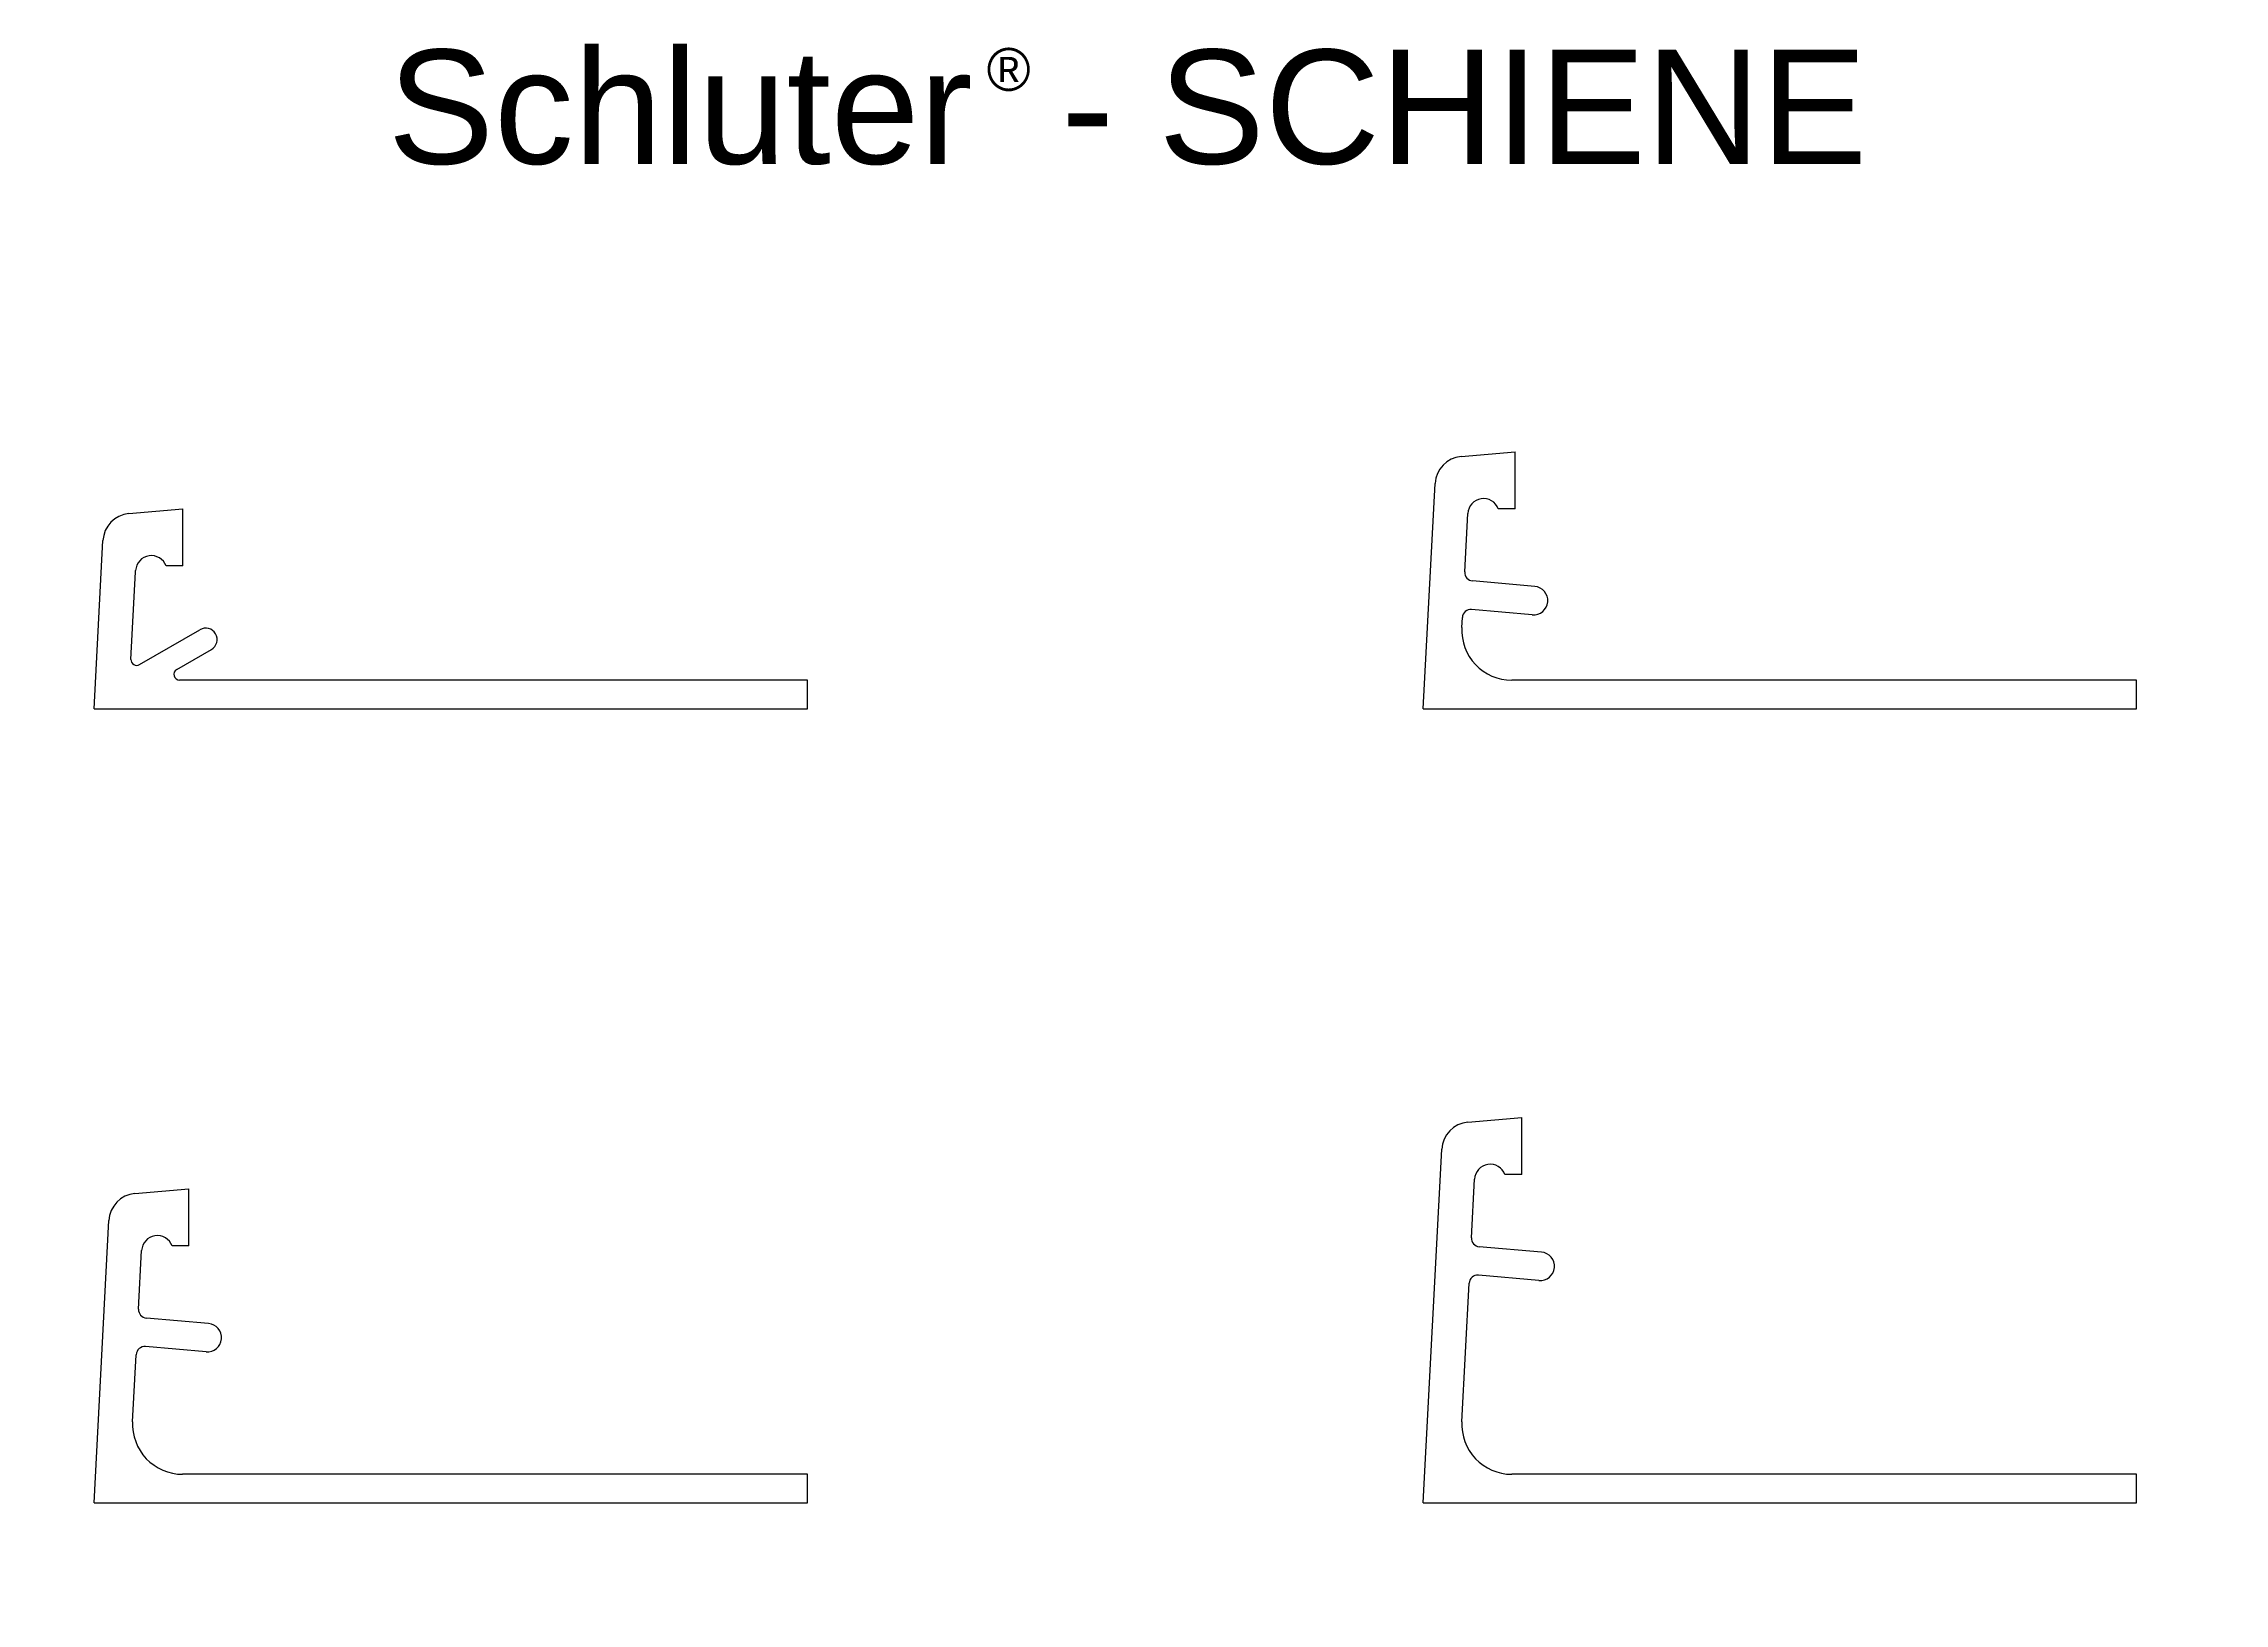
# Model space of a CAD drawing. Extents: x -0.07 to 2.94, y -0.14 to 2.01.
import ezdxf

# ---------------------------------------------------------------- set-up
doc = ezdxf.new("R2010")
doc.units = 0
doc.header["$MEASUREMENT"] = 0
doc.layers.get('0').update_dxf_attribs({"linetype": 'CONTINUOUS'})
for name, color, linetype in [('DETAIL', 7, 'CONTINUOUS'), ('SCHL_TER_SCHIENE-100', 7, 'CONTINUOUS'), ('SCHL_TER_SCHIENE-125', 7, 'CONTINUOUS'), ('SCHL_TER_SCHIENE-60', 7, 'CONTINUOUS'), ('SCHL_TER_SCHIENE-80', 7, 'CONTINUOUS'), ('TEXT', 7, 'CONTINUOUS')]:
    doc.layers.add(name, color=color, linetype=linetype)
doc.layers.get('0').off()
doc.styles.add('STYLE1', font='ARIAL.TTF')
doc.dimstyles.get("Standard").update_dxf_attribs({"dimtxt": 0.18, "dimasz": 0.18, "dimexe": 0.18, "dimexo": 0.0625, "dimgap": 0.09, "dimtad": 0, "dimtih": 1, "dimtoh": 1, "dimdec": 4, "dimzin": 0, "dimdsep": 46, "dimtxsty": 'Standard', "dimcen": 0.09, "dimadec": 0, "dimazin": 0, "dimtfac": 1, "dimtdec": 4, "dimtofl": 0, "dimtmove": 0, "dimatfit": 0, "dimfxl": 0, "dimtolj": 1, "dimtzin": 0, "dimarcsym": 0})

# ---------------------------------------------------------------- blocks, each defined once
blk = doc.blocks.new('*D0')
at = {"color": 0, "linetype": 'ByBlock'}
for p, q in [((1.8614, 0.6358), (1.8414, 0.6358)), ((1.8614, 0.532), (1.8614, 0.6458)), ((1.9499, 0.6358), (1.8814, 0.6358)), ((1.9699, 0.5415), (1.9699, 0.6458))]:
    blk.add_line(p, q, dxfattribs=at)
for points in [[(1.8814, 0.6391), (1.8814, 0.6325), (1.8614, 0.6358)], [(1.9499, 0.6391), (1.9499, 0.6325), (1.9699, 0.6358)]]:
    blk.add_solid(points, dxfattribs=at)
at = {"color": 7, "linetype": 'ByBlock', "insert": (1.8039, 0.6358), "char_height": 0.015, "attachment_point": 5}
blk.add_mtext('\\A1;7/64', dxfattribs=at)
blk = doc.blocks.new('*D1')
at = {"color": 0, "linetype": 'ByBlock'}
for p, q in [((0.0222, 0.5468), (0.0022, 0.5468)), ((0.0222, 0.4336), (0.0222, 0.5568)), ((0.1107, 0.5468), (0.0422, 0.5468)), ((0.1307, 0.4431), (0.1307, 0.5568))]:
    blk.add_line(p, q, dxfattribs=at)
for points in [[(0.0422, 0.5502), (0.0422, 0.5435), (0.0222, 0.5468)], [(0.1107, 0.5502), (0.1107, 0.5435), (0.1307, 0.5468)]]:
    blk.add_solid(points, dxfattribs=at)
at = {"color": 7, "linetype": 'ByBlock', "insert": (-0.0353, 0.5468), "char_height": 0.015, "attachment_point": 5}
blk.add_mtext('\\A1;7/64', dxfattribs=at)
blk = doc.blocks.new('*D2')
at = {"color": 0, "linetype": 'ByBlock'}
for p, q in [((1.8522, 1.5415), (1.8322, 1.5415)), ((1.8522, 1.4504), (1.8522, 1.5515)), ((1.9407, 1.5415), (1.8722, 1.5415)), ((1.9607, 1.4598), (1.9607, 1.5515))]:
    blk.add_line(p, q, dxfattribs=at)
for points in [[(1.8722, 1.5448), (1.8722, 1.5382), (1.8522, 1.5415)], [(1.9407, 1.5448), (1.9407, 1.5382), (1.9607, 1.5415)]]:
    blk.add_solid(points, dxfattribs=at)
at = {"color": 7, "linetype": 'ByBlock', "insert": (1.7947, 1.5415), "char_height": 0.015, "attachment_point": 5}
blk.add_mtext('\\A1;7/64', dxfattribs=at)
blk = doc.blocks.new('*D3')
at = {"color": 0, "linetype": 'ByBlock'}
for p, q in [((0.0139, 1.4835), (-0.0111, 1.4835)), ((0.0139, 1.3716), (0.0139, 1.4935)), ((0.1025, 1.4835), (0.0339, 1.4835)), ((0.1225, 1.3811), (0.1225, 1.4935))]:
    blk.add_line(p, q, dxfattribs=at)
for points in [[(0.0339, 1.4868), (0.0339, 1.4801), (0.0139, 1.4835)], [(0.1025, 1.4868), (0.1025, 1.4801), (0.1225, 1.4835)]]:
    blk.add_solid(points, dxfattribs=at)
at = {"color": 7, "linetype": 'ByBlock', "insert": (-0.0486, 1.4835), "char_height": 0.015, "attachment_point": 5}
blk.add_mtext('\\A1;7/64', dxfattribs=at)
blk = doc.blocks.new('*D4')
at = {"color": 0, "linetype": 'ByBlock'}
for p, q in [((2.9294, 0.0594), (2.9294, 0.0794)), ((2.8283, 0.0394), (2.9394, 0.0394)), ((2.8283, 0), (2.9394, 0)), ((2.9294, -0.02), (2.9294, -0.04))]:
    blk.add_line(p, q, dxfattribs=at)
for points in [[(2.9261, 0.0594), (2.9328, 0.0594), (2.9294, 0.0394)], [(2.9261, -0.02), (2.9328, -0.02), (2.9294, 0)]]:
    blk.add_solid(points, dxfattribs=at)
at = {"color": 7, "linetype": 'ByBlock', "insert": (2.9294, -0.0775), "char_height": 0.015, "attachment_point": 5, "rotation": 90}
blk.add_mtext('\\A1;3/64', dxfattribs=at)
blk = doc.blocks.new('*D5')
at = {"color": 0, "linetype": 'ByBlock'}
for p, q in [((1.9499, 0.6358), (1.9299, 0.6358)), ((1.9699, 0.5415), (1.9699, 0.6458)), ((2.015, 0.3345), (2.015, 0.6458)), ((2.035, 0.6358), (2.055, 0.6358))]:
    blk.add_line(p, q, dxfattribs=at)
for points in [[(1.9499, 0.6391), (1.9499, 0.6325), (1.9699, 0.6358)], [(2.035, 0.6391), (2.035, 0.6325), (2.015, 0.6358)]]:
    blk.add_solid(points, dxfattribs=at)
at = {"color": 7, "linetype": 'ByBlock', "insert": (2.0925, 0.6358), "char_height": 0.015, "attachment_point": 5}
blk.add_mtext('\\A1;3/64', dxfattribs=at)
blk = doc.blocks.new('*D6')
at = {"color": 0, "linetype": 'ByBlock'}
for p, q in [((1.9799, 0.5315), (2.1519, 0.5315)), ((2.1419, 0.5115), (2.1419, 0.4728)), ((1.9799, 0.4528), (2.1519, 0.4528)), ((2.1419, 0.4528), (2.1419, 0.4328))]:
    blk.add_line(p, q, dxfattribs=at)
for points in [[(2.1386, 0.5115), (2.1452, 0.5115), (2.1419, 0.5315)], [(2.1386, 0.4728), (2.1452, 0.4728), (2.1419, 0.4528)]]:
    blk.add_solid(points, dxfattribs=at)
at = {"color": 7, "linetype": 'ByBlock', "insert": (2.1419, 0.3953), "char_height": 0.015, "attachment_point": 5, "rotation": 90}
blk.add_mtext('\\A1;5/64', dxfattribs=at)
blk = doc.blocks.new('*D7')
at = {"color": 0, "linetype": 'ByBlock'}
for p, q in [((1.9799, 0.5315), (2.9394, 0.5315)), ((2.9294, 0.5115), (2.9294, 0.3129)), ((2.9294, 0.0594), (2.9294, 0.2579)), ((2.8283, 0.0394), (2.9394, 0.0394))]:
    blk.add_line(p, q, dxfattribs=at)
for points in [[(2.9261, 0.5115), (2.9328, 0.5115), (2.9294, 0.5315)], [(2.9261, 0.0594), (2.9328, 0.0594), (2.9294, 0.0394)]]:
    blk.add_solid(points, dxfattribs=at)
at = {"color": 7, "linetype": 'ByBlock', "insert": (2.9294, 0.2854), "char_height": 0.015, "attachment_point": 5, "rotation": 90}
blk.add_mtext('\\A1;1/2', dxfattribs=at)
blk = doc.blocks.new('*D8')
at = {"color": 0, "linetype": 'ByBlock'}
for p, q in [((1.8341, -0.01), (1.8341, -0.1387)), ((2.8183, -0.01), (2.8183, -0.1387)), ((1.8541, -0.1287), (2.2812, -0.1287)), ((2.7983, -0.1287), (2.3712, -0.1287))]:
    blk.add_line(p, q, dxfattribs=at)
for points in [[(1.8541, -0.1254), (1.8541, -0.1321), (1.8341, -0.1287)], [(2.7983, -0.1254), (2.7983, -0.1321), (2.8183, -0.1287)]]:
    blk.add_solid(points, dxfattribs=at)
at = {"color": 7, "linetype": 'ByBlock', "insert": (2.3262, -0.1287), "char_height": 0.015, "attachment_point": 5}
blk.add_mtext('\\A1;63/64', dxfattribs=at)
blk = doc.blocks.new('*D9')
at = {"color": 0, "linetype": 'ByBlock'}
for p, q in [((0.1107, 0.5468), (0.0907, 0.5468)), ((0.1307, 0.4431), (0.1307, 0.5568)), ((0.1758, 0.2361), (0.1758, 0.5568)), ((0.1958, 0.5468), (0.2158, 0.5468))]:
    blk.add_line(p, q, dxfattribs=at)
for points in [[(0.1107, 0.5502), (0.1107, 0.5435), (0.1307, 0.5468)], [(0.1958, 0.5502), (0.1958, 0.5435), (0.1758, 0.5468)]]:
    blk.add_solid(points, dxfattribs=at)
at = {"color": 7, "linetype": 'ByBlock', "insert": (0.2533, 0.5468), "char_height": 0.015, "attachment_point": 5}
blk.add_mtext('\\A1;3/64', dxfattribs=at)
blk = doc.blocks.new('*D10')
at = {"color": 0, "linetype": 'ByBlock'}
for p, q in [((0.1407, 0.4331), (0.2941, 0.4331)), ((0.2841, 0.4131), (0.2841, 0.3743)), ((0.1407, 0.3543), (0.2941, 0.3543)), ((0.2841, 0.3543), (0.2841, 0.3343))]:
    blk.add_line(p, q, dxfattribs=at)
for points in [[(0.2807, 0.4131), (0.2874, 0.4131), (0.2841, 0.4331)], [(0.2807, 0.3743), (0.2874, 0.3743), (0.2841, 0.3543)]]:
    blk.add_solid(points, dxfattribs=at)
at = {"color": 7, "linetype": 'ByBlock', "insert": (0.2841, 0.2968), "char_height": 0.015, "attachment_point": 5, "rotation": 90}
blk.add_mtext('\\A1;5/64', dxfattribs=at)
blk = doc.blocks.new('*D11')
at = {"color": 0, "linetype": 'ByBlock'}
for p, q in [((0.1407, 0.4331), (1.071, 0.4331)), ((1.061, 0.4131), (1.061, 0.2662)), ((1.061, 0.0594), (1.061, 0.2062)), ((0.9943, 0.0394), (1.071, 0.0394))]:
    blk.add_line(p, q, dxfattribs=at)
for points in [[(1.0577, 0.4131), (1.0643, 0.4131), (1.061, 0.4331)], [(1.0577, 0.0594), (1.0643, 0.0594), (1.061, 0.0394)]]:
    blk.add_solid(points, dxfattribs=at)
at = {"color": 7, "linetype": 'ByBlock', "insert": (1.061, 0.2362), "char_height": 0.015, "attachment_point": 5, "rotation": 90}
blk.add_mtext('\\A1;3/8', dxfattribs=at)
blk = doc.blocks.new('*D12')
at = {"color": 0, "linetype": 'ByBlock'}
for p, q in [((1.061, 0.0594), (1.061, 0.0794)), ((0.9943, 0.0394), (1.071, 0.0394)), ((0.9943, 0), (1.071, 0)), ((1.061, -0.02), (1.061, -0.04))]:
    blk.add_line(p, q, dxfattribs=at)
for points in [[(1.0577, 0.0594), (1.0643, 0.0594), (1.061, 0.0394)], [(1.0577, -0.02), (1.0643, -0.02), (1.061, 0)]]:
    blk.add_solid(points, dxfattribs=at)
at = {"color": 7, "linetype": 'ByBlock', "insert": (1.061, -0.0775), "char_height": 0.015, "attachment_point": 5, "rotation": 90}
blk.add_mtext('\\A1;3/64', dxfattribs=at)
blk = doc.blocks.new('*D13')
at = {"color": 0, "linetype": 'ByBlock'}
for p, q in [((0, -0.01), (0, -0.1387)), ((0.9843, -0.01), (0.9843, -0.1387)), ((0.02, -0.1287), (0.4471, -0.1287)), ((0.9643, -0.1287), (0.5371, -0.1287))]:
    blk.add_line(p, q, dxfattribs=at)
for points in [[(0.02, -0.1254), (0.02, -0.1321), (0, -0.1287)], [(0.9643, -0.1254), (0.9643, -0.1321), (0.9843, -0.1287)]]:
    blk.add_solid(points, dxfattribs=at)
at = {"color": 7, "linetype": 'ByBlock', "insert": (0.4921, -0.1287), "char_height": 0.015, "attachment_point": 5}
blk.add_mtext('\\A1;63/64', dxfattribs=at)
blk = doc.blocks.new('*D14')
at = {"color": 0, "linetype": 'ByBlock'}
for p, q in [((1.9407, 1.5415), (1.9207, 1.5415)), ((1.9607, 1.4598), (1.9607, 1.5515)), ((2.0057, 1.2529), (2.0057, 1.5515)), ((2.0257, 1.5415), (2.0457, 1.5415))]:
    blk.add_line(p, q, dxfattribs=at)
for points in [[(1.9407, 1.5448), (1.9407, 1.5382), (1.9607, 1.5415)], [(2.0257, 1.5448), (2.0257, 1.5382), (2.0057, 1.5415)]]:
    blk.add_solid(points, dxfattribs=at)
at = {"color": 7, "linetype": 'ByBlock', "insert": (2.0832, 1.5415), "char_height": 0.015, "attachment_point": 5}
blk.add_mtext('\\A1;3/64', dxfattribs=at)
blk = doc.blocks.new('*D15')
at = {"color": 0, "linetype": 'ByBlock'}
for p, q in [((1.9707, 1.4498), (2.1194, 1.4498)), ((2.1094, 1.4298), (2.1094, 1.3911)), ((1.9707, 1.3711), (2.1194, 1.3711)), ((2.1094, 1.3711), (2.1094, 1.3449))]:
    blk.add_line(p, q, dxfattribs=at)
for points in [[(2.1061, 1.4298), (2.1128, 1.4298), (2.1094, 1.4498)], [(2.1061, 1.3911), (2.1128, 1.3911), (2.1094, 1.3711)]]:
    blk.add_solid(points, dxfattribs=at)
at = {"color": 7, "linetype": 'ByBlock', "insert": (2.1094, 1.3074), "char_height": 0.015, "attachment_point": 5, "rotation": 90}
blk.add_mtext('\\A1;5/64', dxfattribs=at)
blk = doc.blocks.new('*D16')
at = {"color": 0, "linetype": 'ByBlock'}
for p, q in [((2.9277, 1.1549), (2.9277, 1.1749)), ((2.8283, 1.1349), (2.9377, 1.1349)), ((2.8283, 1.0955), (2.9377, 1.0955)), ((2.9277, 1.0755), (2.9277, 1.0555))]:
    blk.add_line(p, q, dxfattribs=at)
for points in [[(2.9244, 1.1549), (2.9311, 1.1549), (2.9277, 1.1349)], [(2.9244, 1.0755), (2.9311, 1.0755), (2.9277, 1.0955)]]:
    blk.add_solid(points, dxfattribs=at)
at = {"color": 7, "linetype": 'ByBlock', "insert": (2.9277, 1.018), "char_height": 0.015, "attachment_point": 5, "rotation": 90}
blk.add_mtext('\\A1;3/64', dxfattribs=at)
blk = doc.blocks.new('*D17')
at = {"color": 0, "linetype": 'ByBlock'}
for p, q in [((1.9707, 1.4498), (2.9377, 1.4498)), ((2.9277, 1.4298), (2.9277, 1.3274)), ((2.9277, 1.1549), (2.9277, 1.2574)), ((2.8283, 1.1349), (2.9377, 1.1349))]:
    blk.add_line(p, q, dxfattribs=at)
for points in [[(2.9244, 1.4298), (2.9311, 1.4298), (2.9277, 1.4498)], [(2.9244, 1.1549), (2.9311, 1.1549), (2.9277, 1.1349)]]:
    blk.add_solid(points, dxfattribs=at)
at = {"color": 7, "linetype": 'ByBlock', "insert": (2.9277, 1.2924), "char_height": 0.015, "attachment_point": 5, "rotation": 90}
blk.add_mtext('\\A1;5/16', dxfattribs=at)
blk = doc.blocks.new('*D18')
at = {"color": 0, "linetype": 'ByBlock'}
for p, q in [((1.8341, 1.0855), (1.8341, 0.98)), ((2.8183, 1.0855), (2.8183, 0.98)), ((1.8541, 0.99), (2.2812, 0.99)), ((2.7983, 0.99), (2.3712, 0.99))]:
    blk.add_line(p, q, dxfattribs=at)
for points in [[(1.8541, 0.9934), (1.8541, 0.9867), (1.8341, 0.99)], [(2.7983, 0.9934), (2.7983, 0.9867), (2.8183, 0.99)]]:
    blk.add_solid(points, dxfattribs=at)
at = {"color": 7, "linetype": 'ByBlock', "insert": (2.3262, 0.99), "char_height": 0.015, "attachment_point": 5}
blk.add_mtext('\\A1;63/64', dxfattribs=at)
blk = doc.blocks.new('*D19')
at = {"color": 0, "linetype": 'ByBlock'}
for p, q in [((0.1325, 1.3711), (0.2733, 1.3711)), ((0.2633, 1.3511), (0.2633, 1.3124)), ((0.1325, 1.2924), (0.2733, 1.2924)), ((0.2633, 1.2924), (0.2633, 1.2724))]:
    blk.add_line(p, q, dxfattribs=at)
for points in [[(0.2599, 1.3511), (0.2666, 1.3511), (0.2633, 1.3711)], [(0.2599, 1.3124), (0.2666, 1.3124), (0.2633, 1.2924)]]:
    blk.add_solid(points, dxfattribs=at)
at = {"color": 7, "linetype": 'ByBlock', "insert": (0.2633, 1.2349), "char_height": 0.015, "attachment_point": 5, "rotation": 90}
blk.add_mtext('\\A1;5/64', dxfattribs=at)
blk = doc.blocks.new('*D20')
at = {"color": 0, "linetype": 'ByBlock'}
for p, q in [((0.1025, 1.4835), (0.0825, 1.4835)), ((0.1225, 1.3811), (0.1225, 1.4935)), ((0.1696, 1.2027), (0.1696, 1.4935)), ((0.1896, 1.4835), (0.2096, 1.4835))]:
    blk.add_line(p, q, dxfattribs=at)
for points in [[(0.1025, 1.4868), (0.1025, 1.4801), (0.1225, 1.4835)], [(0.1896, 1.4868), (0.1896, 1.4801), (0.1696, 1.4835)]]:
    blk.add_solid(points, dxfattribs=at)
at = {"color": 7, "linetype": 'ByBlock', "insert": (0.2471, 1.4835), "char_height": 0.015, "attachment_point": 5}
blk.add_mtext('\\A1;3/64', dxfattribs=at)
blk = doc.blocks.new('*D21')
at = {"color": 0, "linetype": 'ByBlock'}
for p, q in [((1.078, 1.1549), (1.078, 1.1749)), ((0.9943, 1.1349), (1.088, 1.1349)), ((0.9943, 1.0955), (1.088, 1.0955)), ((1.078, 1.0755), (1.078, 1.0555))]:
    blk.add_line(p, q, dxfattribs=at)
for points in [[(1.0747, 1.1549), (1.0814, 1.1549), (1.078, 1.1349)], [(1.0747, 1.0755), (1.0814, 1.0755), (1.078, 1.0955)]]:
    blk.add_solid(points, dxfattribs=at)
at = {"color": 7, "linetype": 'ByBlock', "insert": (1.078, 1.018), "char_height": 0.015, "attachment_point": 5, "rotation": 90}
blk.add_mtext('\\A1;3/64', dxfattribs=at)
blk = doc.blocks.new('*D22')
at = {"color": 0, "linetype": 'ByBlock'}
for p, q in [((0, 1.0855), (0, 0.98)), ((0.9843, 1.0855), (0.9843, 0.98)), ((0.02, 0.99), (0.4471, 0.99)), ((0.9643, 0.99), (0.5371, 0.99))]:
    blk.add_line(p, q, dxfattribs=at)
for points in [[(0.02, 0.9934), (0.02, 0.9867), (0, 0.99)], [(0.9643, 0.9934), (0.9643, 0.9867), (0.9843, 0.99)]]:
    blk.add_solid(points, dxfattribs=at)
at = {"color": 7, "linetype": 'ByBlock', "insert": (0.4921, 0.99), "char_height": 0.015, "attachment_point": 5}
blk.add_mtext('\\A1;63/64', dxfattribs=at)
blk = doc.blocks.new('*D23')
at = {"color": 0, "linetype": 'ByBlock'}
for p, q in [((0.1325, 1.3711), (1.088, 1.3711)), ((1.078, 1.3511), (1.078, 1.2805)), ((1.078, 1.1549), (1.078, 1.2255)), ((0.9943, 1.1349), (1.088, 1.1349))]:
    blk.add_line(p, q, dxfattribs=at)
for points in [[(1.0747, 1.3511), (1.0814, 1.3511), (1.078, 1.3711)], [(1.0747, 1.1549), (1.0814, 1.1549), (1.078, 1.1349)]]:
    blk.add_solid(points, dxfattribs=at)
at = {"color": 7, "linetype": 'ByBlock', "insert": (1.078, 1.253), "char_height": 0.015, "attachment_point": 5, "rotation": 90}
blk.add_mtext('\\A1;1/4', dxfattribs=at)

msp = doc.modelspace()

# ---------------------------------------------------------------- linework, layer by layer
at = {"layer": 'SCHL_TER_SCHIENE-100', "color": 7, "linetype": 'Continuous'}
for p, q in [((0.0562923, 0.4265594), (0.1307084, 0.43307)), ((0.1307084, 0.35433), (0.1307084, 0.43307)), ((0, 0), (0.0204076, 0.3893997)), ((0.0613172, 0.2672951), (0.0655518, 0.3480969)), ((0.1307084, 0.35433), (0.1075376, 0.35433)), ((0.1578962, 0.2474032), (0.0720826, 0.2549109)), ((0.1544649, 0.208183), (0.0708426, 0.215499)), ((0.0531719, 0.1118733), (0.0580184, 0.2043511)), ((0.98425, 0.03937), (0.1219749, 0.03937)), ((0.98425, 0), (0.98425, 0.03937)), ((0, 0), (0.98425, 0))]:
    msp.add_line(p, q, dxfattribs=at)
for centre, radius, start, end in [((0.0597236, 0.3873392), 0.03937, 95, 177), ((0.0871756, 0.3469637), 0.0216535, 19.8885744, 177), ((0.073112, 0.266677), 0.011811, 177, 265), ((0.1561805, 0.2277931), 0.019685, 355, 445), ((0.0698132, 0.203733), 0.011811, 85, 177), ((0.1561805, 0.2277931), 0.019685, 265, 355), ((0.1219749, 0.1082675), 0.0688975, 177, 270)]:
    msp.add_arc(centre, radius, start, end, dxfattribs=at)
at = {"layer": 'SCHL_TER_SCHIENE-125', "color": 7, "linetype": 'Continuous'}
for p, q in [((1.8955289, 0.5249832), (1.969945, 0.5314938)), ((1.969945, 0.4527538), (1.969945, 0.5314938)), ((1.8340784, 0), (1.8596442, 0.4878235)), ((1.969945, 0.4527538), (1.9467743, 0.4527538)), ((1.9005538, 0.3657189), (1.9047884, 0.4465207)), ((1.9971328, 0.345827), (1.9113192, 0.3533347)), ((1.8872503, 0.1118733), (1.897255, 0.3027749)), ((1.9937015, 0.3066068), (1.9100792, 0.3139228)), ((2.8183284, 0.03937), (1.9560534, 0.03937)), ((2.8183284, 0), (2.8183284, 0.03937)), ((1.8340784, 0), (2.8183284, 0))]:
    msp.add_line(p, q, dxfattribs=at)
for centre, radius, start, end in [((1.8989602, 0.485763), 0.03937, 95, 177), ((1.9264123, 0.4453874), 0.0216535, 19.8885744, 177), ((1.9123486, 0.3651008), 0.011811, 177, 265), ((1.9954171, 0.3262169), 0.019685, 355, 445), ((1.9090498, 0.3021568), 0.011811, 85, 177), ((1.9954171, 0.3262169), 0.019685, 265, 355), ((1.9560534, 0.1082675), 0.0688975, 177, 270)]:
    msp.add_arc(centre, radius, start, end, dxfattribs=at)
at = {"layer": 'SCHL_TER_SCHIENE-60', "color": 7, "linetype": 'Continuous'}
for p, q in [((0.0480393, 1.3645966), (0.1224554, 1.3711072)), ((0.1224554, 1.2923672), (0.1224554, 1.3711072)), ((0, 1.0955137), (0.0121546, 1.3274369)), ((0.050874, 1.1635418), (0.0571907, 1.2840706)), ((0.0571907, 1.2840706), (0.0572988, 1.2861341)), ((0.1224554, 1.2923672), (0.0992847, 1.2923672)), ((0.0626742, 1.1563106), (0.1460774, 1.2044635)), ((0.1140029, 1.1495768), (0.1618254, 1.1771871)), ((0.98425, 1.1348837), (0.1179399, 1.1348837)), ((0.98425, 1.0955137), (0.98425, 1.1348837)), ((0, 1.0955137), (0.98425, 1.0955137))]:
    msp.add_line(p, q, dxfattribs=at)
for centre, radius, start, end in [((0.0514706, 1.3253764), 0.03937, 95, 177), ((0.0789227, 1.2850008), 0.0216535, 19.8885744, 177), ((0.1539514, 1.1908253), 0.015748, 30, 120), ((0.1539514, 1.1908253), 0.015748, 300, 390), ((0.0587372, 1.1631297), 0.007874, 177, 300), ((0.1179399, 1.1427577), 0.007874, 120, 270)]:
    msp.add_arc(centre, radius, start, end, dxfattribs=at)
at = {"layer": 'SCHL_TER_SCHIENE-80', "color": 7, "linetype": 'Continuous'}
for p, q in [((1.8862442, 1.4433349), (1.9606603, 1.4498454)), ((1.9606603, 1.3711054), (1.9606603, 1.4498454)), ((1.8340784, 1.0955137), (1.8503595, 1.4061751)), ((1.8912691, 1.2840706), (1.8955038, 1.3648723)), ((1.9606603, 1.3711054), (1.9374896, 1.3711054)), ((1.9878481, 1.2641786), (1.9020345, 1.2716864)), ((1.8872503, 1.207387), (1.8879704, 1.2211265)), ((1.9844168, 1.2249585), (1.9007946, 1.2322745)), ((2.8183284, 1.1348837), (1.9560534, 1.1348837)), ((2.8183284, 1.0955137), (2.8183284, 1.1348837)), ((1.8340784, 1.0955137), (2.8183284, 1.0955137))]:
    msp.add_line(p, q, dxfattribs=at)
for centre, radius, start, end in [((1.8896756, 1.4041147), 0.03937, 95, 177), ((1.9171276, 1.3637391), 0.0216535, 19.8885744, 177), ((1.9030639, 1.2834524), 0.011811, 177, 265), ((1.9861325, 1.2445685), 0.019685, 355, 445), ((1.9861325, 1.2445685), 0.019685, 265, 355), ((1.9560534, 1.2037812), 0.0688975, 177, 270), ((1.8997652, 1.2205084), 0.011811, 85, 177)]:
    msp.add_arc(centre, radius, start, end, dxfattribs=at)

# ---------------------------------------------------------------- texts
at = {"layer": 'TEXT', "color": 7, "linetype": 'Continuous', "style": 'STYLE1'}
for s, height, p in [('Schluter  - SCHIENE', 0.15748, (0.4051137, 1.8470881)), ('®', 0.059055, (1.2315643, 1.9477617))]:
    msp.add_text(s, height=height, dxfattribs=at).set_placement(p)

# ---------------------------------------------------------------- dimensions: what is measured, and where the dimension line sits
at = {"layer": 'DETAIL', "color": 7, "linetype": 'Continuous'}
for base, p1, p2, picture, middle in [((1.8521506, 1.5415022), (1.9606603, 1.4498454), (1.8521506, 1.4403521), '*D2', (1.7946506, 1.5415022)), ((0.0139457, 1.4834573), (0.1224554, 1.3711072), (0.0139457, 1.3616138), '*D3', (-0.048642, 1.4834573)), ((0.1224554, 1.4834573), (0.1695843, 1.1927261), (0.1224554, 1.3711072), '*D20', (0.2470843, 1.4834573)), ((1.8614353, 0.6357922), (1.969945, 0.5314938), (1.8614353, 0.5220004), '*D0', (1.8039353, 0.6357922)), ((0.0221987, 0.5468491), (0.1307084, 0.43307), (0.0221987, 0.4235766), '*D1', (-0.0353013, 0.5468491))]:
    dim = msp.add_linear_dim(base=base, p1=p1, p2=p2, dimstyle='Standard', override={"dimtxt": 0.015, "dimasz": 0.02, "dimexe": 0.01, "dimexo": 0.01, "dimgap": 0.01, "dimtih": 0, "dimtoh": 0, "dimdec": 6, "dimlunit": 5, "dimcen": 0.005, "dimclrt": 7, "dimatfit": 3, "dimfrac": 2}, dxfattribs=at)
    dim.commit()
    dim.dimension.update_dxf_attribs({"geometry": picture, "text_midpoint": middle, "dimtype": 160})
for base, p1, p2, picture, middle in [((2.0057426, 1.5415022), (1.9606603, 1.4498454), (2.0057426, 1.2428529), '*D14', (2.0832426, 1.5415022)), ((0.98425, 0.9900353), (0, 1.0955137), (0.98425, 1.0955137), '*D22', (0.492125, 0.9900353)), ((2.8183284, 0.9900353), (1.8340784, 1.0955137), (2.8183284, 1.0955137), '*D18', (2.3262034, 0.9900353)), ((2.0150272, 0.6357922), (1.969945, 0.5314938), (2.0150272, 0.3245012), '*D5', (2.0925272, 0.6357922)), ((0.1757906, 0.5468491), (0.1307084, 0.43307), (0.1757906, 0.2260775), '*D9', (0.2532906, 0.5468491)), ((0.98425, -0.1287301), (0, 0), (0.98425, 0), '*D13', (0.492125, -0.1287301)), ((2.8183284, -0.1287301), (1.8340784, 0), (2.8183284, 0), '*D8', (2.3262034, -0.1287301))]:
    dim = msp.add_linear_dim(base=base, p1=p1, p2=p2, dimstyle='Standard', override={"dimtxt": 0.015, "dimasz": 0.02, "dimexe": 0.01, "dimexo": 0.01, "dimgap": 0.01, "dimtih": 0, "dimtoh": 0, "dimdec": 6, "dimlunit": 5, "dimcen": 0.005, "dimclrt": 7, "dimatfit": 3, "dimfrac": 2}, dxfattribs=at)
    dim.commit()
    dim.dimension.update_dxf_attribs({"geometry": picture, "text_midpoint": middle})
for base, p1, p2, picture, middle in [((2.1094178, 1.3711054), (1.9606603, 1.4498454), (1.9606603, 1.3711054), '*D15', (2.1094178, 1.3073537)), ((0.2632591, 1.3711072), (0.1224554, 1.2923672), (0.1224554, 1.3711072), '*D19', (0.2632591, 1.2348672)), ((2.1418852, 0.5314938), (1.969945, 0.4527538), (1.969945, 0.5314938), '*D6', (2.1418852, 0.3952538)), ((0.284082, 0.43307), (0.1307084, 0.35433), (0.1307084, 0.43307), '*D10', (0.284082, 0.29683))]:
    dim = msp.add_linear_dim(base=base, p1=p1, p2=p2, angle=90, dimstyle='Standard', override={"dimtxt": 0.015, "dimasz": 0.02, "dimexe": 0.01, "dimexo": 0.01, "dimgap": 0.01, "dimtih": 0, "dimtoh": 0, "dimdec": 6, "dimlunit": 5, "dimcen": 0.005, "dimclrt": 7, "dimatfit": 3, "dimfrac": 2}, dxfattribs=at)
    dim.commit()
    dim.dimension.update_dxf_attribs({"geometry": picture, "text_midpoint": middle, "dimtype": 160})
for base, p1, p2, override, picture, middle in [((2.927749, 1.4498454), (2.8183284, 1.1348837), (1.9606603, 1.4498454), {"dimtxt": 0.015, "dimasz": 0.02, "dimexe": 0.01, "dimexo": 0.01, "dimgap": 0.01, "dimtih": 0, "dimtoh": 0, "dimdec": 5, "dimlunit": 5, "dimcen": 0.005, "dimclrt": 7, "dimatfit": 3, "dimfrac": 2}, '*D17', (2.927749, 1.2923646)), ((1.0780287, 1.3711072), (0.98425, 1.1348837), (0.1224554, 1.3711072), {"dimtxt": 0.015, "dimasz": 0.02, "dimexe": 0.01, "dimexo": 0.01, "dimgap": 0.01, "dimtih": 0, "dimtoh": 0, "dimdec": 5, "dimlunit": 5, "dimcen": 0.005, "dimclrt": 7, "dimatfit": 3, "dimfrac": 2}, '*D23', (1.0780287, 1.2529954)), ((1.0780287, 1.0955137), (0.98425, 1.1348837), (0.98425, 1.0955137), {"dimtxt": 0.015, "dimasz": 0.02, "dimexe": 0.01, "dimexo": 0.01, "dimgap": 0.01, "dimtih": 0, "dimtoh": 0, "dimdec": 6, "dimlunit": 5, "dimcen": 0.005, "dimclrt": 7, "dimatfit": 3, "dimfrac": 2}, '*D21', (1.0780287, 1.0180137)), ((2.927749, 1.0955137), (2.8183284, 1.1348837), (2.8183284, 1.0955137), {"dimtxt": 0.015, "dimasz": 0.02, "dimexe": 0.01, "dimexo": 0.01, "dimgap": 0.01, "dimtih": 0, "dimtoh": 0, "dimdec": 6, "dimlunit": 5, "dimcen": 0.005, "dimclrt": 7, "dimatfit": 3, "dimfrac": 2}, '*D16', (2.927749, 1.0180137)), ((2.9294483, 0.5314938), (2.8183284, 0.03937), (1.969945, 0.5314938), {"dimtxt": 0.015, "dimasz": 0.02, "dimexe": 0.01, "dimexo": 0.01, "dimgap": 0.01, "dimtih": 0, "dimtoh": 0, "dimdec": 5, "dimlunit": 5, "dimcen": 0.005, "dimclrt": 7, "dimatfit": 3, "dimfrac": 2}, '*D7', (2.9294483, 0.2854319)), ((1.0609877, 0.43307), (0.98425, 0.03937), (0.1307084, 0.43307), {"dimtxt": 0.015, "dimasz": 0.02, "dimexe": 0.01, "dimexo": 0.01, "dimgap": 0.01, "dimtih": 0, "dimtoh": 0, "dimlunit": 5, "dimcen": 0.005, "dimclrt": 7, "dimatfit": 3, "dimfrac": 2}, '*D11', (1.0609877, 0.23622)), ((1.0609877, 0), (0.98425, 0.03937), (0.98425, 0), {"dimtxt": 0.015, "dimasz": 0.02, "dimexe": 0.01, "dimexo": 0.01, "dimgap": 0.01, "dimtih": 0, "dimtoh": 0, "dimdec": 6, "dimlunit": 5, "dimcen": 0.005, "dimclrt": 7, "dimatfit": 3, "dimfrac": 2}, '*D12', (1.0609877, -0.0775)), ((2.9294483, 0), (2.8183284, 0.03937), (2.8183284, 0), {"dimtxt": 0.015, "dimasz": 0.02, "dimexe": 0.01, "dimexo": 0.01, "dimgap": 0.01, "dimtih": 0, "dimtoh": 0, "dimdec": 6, "dimlunit": 5, "dimcen": 0.005, "dimclrt": 7, "dimatfit": 3, "dimfrac": 2}, '*D4', (2.9294483, -0.0775))]:
    dim = msp.add_linear_dim(base=base, p1=p1, p2=p2, angle=90, dimstyle='Standard', override=override, dxfattribs=at)
    dim.commit()
    dim.dimension.update_dxf_attribs({"geometry": picture, "text_midpoint": middle})

doc.saveas('drawing.dxf')
